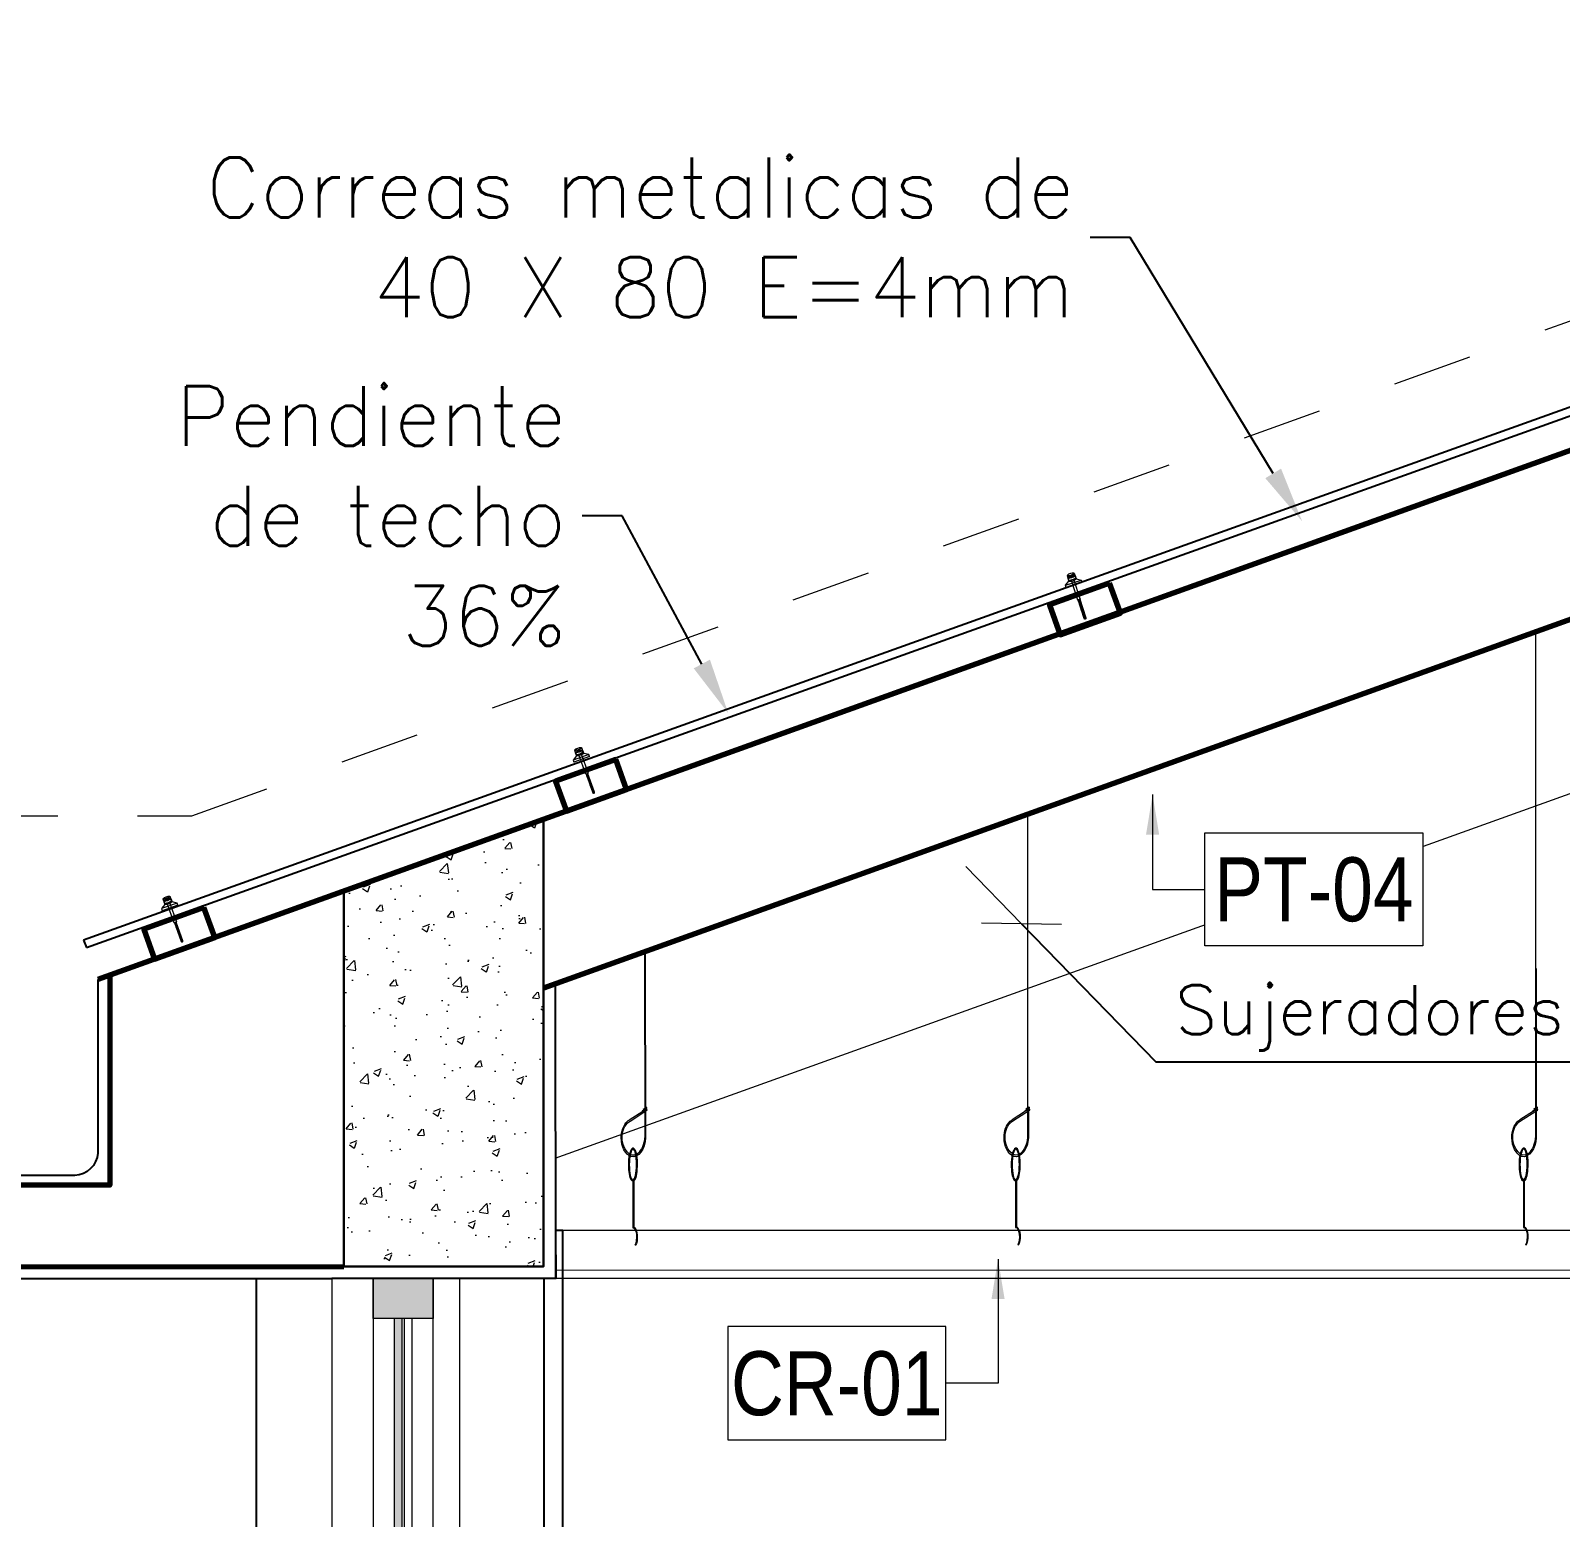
# Model space of a CAD drawing. Header units: millimetres. Extents: x -3570 to 5754, y -12788176 to 1214.
# Drawn here: x 3384.383 to 3386.298, y 1189.482 to 1191.343 of the extents above; entities that cross this region are included whole.
import ezdxf
from ezdxf import colors
from ezdxf.entities.mleader import LeaderData, LeaderLine
from ezdxf.enums import TextEntityAlignment as Align
from ezdxf.math import Vec2, Vec3

# ---------------------------------------------------------------- set-up
doc = ezdxf.new("R2010")
doc.units = ezdxf.units.MM
doc.linetypes.add('HIDDEN2', pattern=[4.7624999999999975, 3.174999999999998, -1.587499999999999])
doc.linetypes.add('TRAZOS1', pattern=[0.15000000000000002, 0.1, -0.05])
for name, color, linetype, lineweight in [('12. VENTANAS.', 142, 'Continuous', 15), ('31. LOSA Y TECHO EN CORTE.', 7, 'Continuous', 30), ('47. MOBILIARIOS.', 253, 'Continuous', 5), ('55. INDICADORES - TEXTO (SOLO MÓDULOS).', 45, 'Continuous', 5), ('arrandela', 105, 'Continuous', 9), ('COLUMNAS Y PLACAS', 255, 'Continuous', 70), ('COTAS', 7, 'Continuous', 0), ('PROYECCION', 1, 'HIDDEN2', 9), ('SGE_0.05', 8, 'Continuous', 0), ('SGE_COTAS-01', 1, 'Continuous', 9), ('SGE_MUROS BAJOS', 2, 'Continuous', 20), ('SGE_PUERTAS', 1, 'Continuous', 5), ('SGE_TEXTO-CHICOS-03', 3, 'Continuous', 9)]:
    doc.layers.add(name, color=color, linetype=linetype, lineweight=lineweight)
doc.layers.add('COTAS-INTER', color=7, linetype='Continuous')
doc.layers.add('PARA CORTES ARQ', color=251, linetype='Continuous')
doc.styles.add('ESC 1-50 C', font='arial.ttf', dxfattribs={"height": 0.075})
doc.styles.add('nemi', font='GOTHIC.TTF')
doc.styles.add('R80-50', font='romans.shx', dxfattribs={"width": 1.3, "height": 0.08})
doc.styles.add('ROMANS', font='romans.shx')
doc.styles.add('SIMPLEX 50', font='simplex.shx', dxfattribs={"width": 0.6, "height": 0.08})
doc.styles.add('TEXTOS 20', font='ARIALN.TTF', dxfattribs={"height": 0.08})
doc.dimstyles.new('1-50', dxfattribs={"dimtxt": 0.15, "dimasz": 0.07, "dimexe": 0.08, "dimexo": 0, "dimgap": 0.02, "dimtad": 1, "dimtoh": 1, "dimzin": 4, "dimdsep": 46, "dimtxsty": 'R80-50', "dimblk1": 'TICK1', "dimblk2": 'TICK1', "dimsah": 1, "dimcen": 0.09, "dimclrt": 3, "dimaunit": 1, "dimadec": 0, "dimazin": 0, "dimtfac": 1, "dimtix": 1, "dimtmove": 1, "dimatfit": 1, "dimldrblk": 'TICK1', "dimfxl": 0.6, "dimfxlon": 1, "dimtolj": 1, "dimtzin": 0, "dimarcsym": 0})
doc.dimstyles.new('COTA NEMI', dxfattribs={"dimscale": 0, "dimtxt": 0.1, "dimasz": 0.05, "dimexe": 0.04, "dimexo": 0.1, "dimgap": 0.022, "dimtad": 2, "dimtih": 1, "dimtoh": 1, "dimzin": 5, "dimdsep": 46, "dimtxsty": 'nemi', "dimblk": 'ARCHTICK', "dimcen": 0, "dimdle": 0.03, "dimclrd": 1, "dimclre": 1, "dimclrt": 256, "dimaunit": 1, "dimazin": 0, "dimtfac": 1, "dimtix": 1, "dimtmove": 0, "dimatfit": 3, "dimldrblk": 'ARCHTICK', "dimfxl": 0.05, "dimfxlon": 1, "dimtolj": 1, "dimtzin": 0, "dimlwd": -1, "dimlwe": -1, "dimarcsym": 0})
doc.dimstyles.new('ESC G 1.50', dxfattribs={"dimtxt": 0.08, "dimasz": 0.08, "dimexe": 0.08, "dimexo": 0.05, "dimgap": 0.02, "dimtad": 2, "dimtih": 1, "dimtoh": 1, "dimzin": 1, "dimdsep": 46, "dimtxsty": 'SIMPLEX 50', "dimblk": 'ARCHTICK', "dimcen": 0, "dimdle": 0.06, "dimclrd": 256, "dimclre": 256, "dimclrt": 256, "dimadec": 0, "dimazin": 0, "dimtfac": 1, "dimtix": 1, "dimtmove": 2, "dimatfit": 3, "dimfxl": 0.5, "dimfxlon": 1, "dimlwd": -1, "dimlwe": -1, "dimarcsym": 0})

# ---------------------------------------------------------------- blocks, each defined once
blk = doc.blocks.new('_ArchTick')
at = {"color": 0, "linetype": 'Continuous', "const_width": 0.15}
blk.add_lwpolyline([(-0.5, -0.5), (0.5, 0.5)], dxfattribs=at)
blk = doc.blocks.new('*D446')
at = {"layer": 'COTAS', "color": 1, "transparency": 16777216}
blk.add_line((3383.058668516909, 1191.096688432056), (3383.058668516909, 1186.901336916768), dxfattribs=at)
at = {"layer": 'Defpoints', "color": 0, "lineweight": 30, "transparency": 16777216}
for p in [(3386.957382411981, 1191.066688432056, -24926854.24738498), (3383.058668516909, 1186.931336916768), (3383.361257231742, 1186.931336916768, -24926854.24738497)]:
    blk.add_point(p, dxfattribs=at)
at = {"layer": 'COTAS', "color": 1, "transparency": 16777216, "xscale": 0.05, "yscale": 0.05, "zscale": 0.05}
for p, rotation in [((3383.058668516909, 1191.066688432056), 90), ((3383.058668516909, 1186.931336916768), 270)]:
    blk.add_blockref('_ArchTick', p, dxfattribs=dict(at, rotation=rotation))
at = {"layer": 'COTAS', "transparency": 16777216, "insert": (3382.905295301408, 1188.999012674411), "char_height": 0.1, "attachment_point": 5, "style": 'nemi'}
blk.add_mtext('\\A1;4.14', dxfattribs=at)
blk = doc.blocks.new('*U303')
blk.add_wipeout([(0.07500000000004542, 0.7499999923698226), (0, 0.7499999923698226), (0, 0), (0.07500000000004542, 0)])
at = {"layer": '12. VENTANAS.'}
h = blk.add_hatch(color=251, dxfattribs=at)
h.dxf.hatch_style = 1
h.paths.add_polyline_path([(0, 0.6999999923700955), (0, 0.7499999923698226), (0.07500000000004547, 0.7499999923698226), (0.07500000000004547, 0.6999999923700955)])
at = {"layer": '12. VENTANAS.', "lineweight": 0}
h = blk.add_hatch(color=156, dxfattribs=at)
h.dxf.hatch_style = 1
h.paths.add_polyline_path([(0.02625000208604433, 0.6999999923700955), (0.02625000208604433, 0.04999999999984084), (0.03624999999988177, 0.04999999999984084), (0.03624999999988176, 0.6999999923700955)])
at = {"layer": '12. VENTANAS.'}
h = blk.add_hatch(color=251, dxfattribs=at)
h.dxf.hatch_style = 1
h.paths.add_polyline_path([(0, 0), (0, 0.04999999999984084), (0.07500000000004547, 0.04999999999984084), (0.07500000000004547, 0)])
at = {"layer": '12. VENTANAS.', "color": 252, "linetype": 'Continuous', "lineweight": 9}
blk.add_lwpolyline([(0.07500000000004547, 0.04999999999984084), (0.07500000000004547, 0.7499999923698226), (0, 0.7499999923698226), (0, 0.04999999999984084)], close=True, dxfattribs=at)
at = {"layer": '12. VENTANAS.', "color": 8, "linetype": 'Continuous', "lineweight": 13}
for points in [[(0, 0.6999999923700955), (0, 0.7499999923698226), (0.07500000000004547, 0.7499999923698226), (0.07500000000004547, 0.6999999923700955)], [(0, 0), (0, 0.04999999999984084), (0.07500000000004547, 0.04999999999984084), (0.07500000000004547, 0)]]:
    blk.add_lwpolyline(points, close=True, dxfattribs=at)
at = {"layer": '12. VENTANAS.', "color": 150, "lineweight": 5, "ltscale": 0.5}
for points in [[(0.02625000208604433, 0.6999999923700955), (0.02625000208604433, 0.04999999999984084), (0.03624999999988177, 0.04999999999984084), (0.03624999999988176, 0.6999999923700955), (0.02625000208604433, 0.6999999923700955)], [(0.03874999999993633, 0.6999999923700955), (0.03874999999993634, 0.04999999999984084), (0.04874999791377377, 0.04999999999984084), (0.04874999791377376, 0.6999999923700955), (0.03874999999993633, 0.6999999923700955)]]:
    blk.add_lwpolyline(points, dxfattribs=at)
blk = doc.blocks.new('TICK1')
at = {"layer": 'COTAS', "color": 4, "ltscale": 0.5}
blk.add_line((-0.3535533905932766, -0.3535533905932766), (0.3535533905932766, 0.3535533905932766), dxfattribs=at)
at = {"layer": 'COTAS', "ltscale": 0.5}
blk.add_line((-0.9999999999999716, 0), (0.9999999999999716, 0), dxfattribs=at)
blk = doc.blocks.new('*D487')
at = {"layer": 'COTAS-INTER', "color": 1, "transparency": 16777216}
blk.add_line((3383.738118302816, 1189.001337276711), (3383.738118302816, 1189.811337276711), dxfattribs=at)
at = {"layer": 'Defpoints', "color": 0, "lineweight": 30, "transparency": 16777216}
for p in [(3383.738118302816, 1189.781337276711), (3384.366027583755, 1189.781337276711, -99722347.54729809), (3385.166027590996, 1189.031337276711, -99722347.54729809)]:
    blk.add_point(p, dxfattribs=at)
at = {"layer": 'COTAS-INTER', "color": 1, "transparency": 16777216, "xscale": 0.05, "yscale": 0.05, "zscale": 0.05}
for p, rotation in [((3383.738118302816, 1189.781337276711), 90), ((3383.738118302816, 1189.031337276711), 270)]:
    blk.add_blockref('_ArchTick', p, dxfattribs=dict(at, rotation=rotation))
at = {"layer": 'COTAS-INTER', "transparency": 16777216, "insert": (3383.629102667193, 1189.40633727671), "char_height": 0.1, "attachment_point": 5, "style": 'nemi'}
blk.add_mtext('\\A1;.75', dxfattribs=at)
blk = doc.blocks.new('*D489')
at = {"layer": 'COTAS-INTER', "color": 1, "transparency": 16777216}
blk.add_line((3383.738118302817, 1190.151337276711), (3383.738118302817, 1191.096688432056), dxfattribs=at)
at = {"layer": 'Defpoints', "color": 0, "lineweight": 30, "transparency": 16777216}
for p in [(3383.738118302817, 1191.066688432056), (3386.957382411981, 1191.066688432056, -99722248.43308614), (3384.366027583755, 1190.181337276711, -99722347.54729809)]:
    blk.add_point(p, dxfattribs=at)
at = {"layer": 'COTAS-INTER', "color": 1, "transparency": 16777216, "xscale": 0.05, "yscale": 0.05, "zscale": 0.05}
for p, rotation in [((3383.738118302817, 1191.066688432056), 90), ((3383.738118302817, 1190.181337276711), 270)]:
    blk.add_blockref('_ArchTick', p, dxfattribs=dict(at, rotation=rotation))
at = {"layer": 'COTAS-INTER', "transparency": 16777216, "insert": (3383.630428296019, 1190.624012854382), "char_height": 0.1, "attachment_point": 5, "style": 'nemi'}
blk.add_mtext('\\A1;.89', dxfattribs=at)
blk = doc.blocks.new('clavito')
at = {"layer": 'arrandela'}
blk.add_hatch(color=256, dxfattribs=at).paths.add_polyline_path([(-0.0095250000000743, 0.0211559575057052, 0.2250057472783173), (0.0095249999999038, 0.0211559575057052, 0.2250057472783173)])
h = blk.add_hatch(dxfattribs=at)
h.set_pattern_fill('ANSI31', color=256, scale=0.0005, style=0)
h.set_pattern_definition([(45, (960.8090149785088, -308.7578552564091), (-0.0011225320151336, 0.0011225320151336), [])])
edge = h.paths.add_edge_path()
edge.add_arc((0.0027780464824616, -0.03832006763340701), 0.0003968750000638002, 269.9999999959, 359.99999999590085, ccw=False)
edge.add_line((0.0027780464824332, -0.0387169426334708), (0.0027781249997929, -0.038716942625797))
edge.add_arc((0.002778124999821298, -0.0391138176258039), 0.0003968750000068952, 90.00000000409972, 180.0000000041002)
edge.add_line((0.0023812499998144, -0.0391138176258323), (0.0023812499998144, -0.0881606926255359))
edge.add_arc((-2.80629252474851e-13, -0.08816069262565307), 0.002381250000095029, -90.00000000008589, 2.8192062018206343e-09, ccw=False)
edge.add_arc((-7.456188444443512e-14, -0.08816069262566728), 0.002381250000080826, 179.9999999995723, 270.00000000042735, ccw=False)
edge.add_line((-0.0023812499998144, -0.0881606926255359), (-0.0023812499998144, -0.0391138176258323))
edge.add_arc((-0.002778124999878148, -0.03911381762586075), 0.0003968750000637481, 4.107172973828605e-09, 90.00000000410755)
edge.add_line((-0.0027781249999066, -0.038716942625797), (-0.0027780464825469, -0.0387169426334708))
edge.add_arc((-0.00277804648251845, -0.03832006763346386), 0.0003968750000069438, 179.9999999958918, 269.9999999958927, ccw=False)
edge.add_arc((0, -0.02581913314365989), 0.01289780948602747, 255.7496186466759, 284.2503813533241)
for points in [[(-0.0207795361508829, 0), (-0.0207795361508829, 0.0053423679104867), (-0.0095249999999965, 0.0122301513141565)], [(-0.0207795361508829, 0.0053423679104867), (0.0207795361508829, 0.0053423679104867)], [(-0.0207795361508829, 0), (0.0207795361508829, 0)], [(-0.0095250008951666, 0.0276047962588564), (-0.0095249999999965, 0.0152662706692013)], [(-0.0095250008951666, 0.0211559570814188), (-0.0095249999999965, 0.0122301513141565)], [(-0.0031749999999988, 0.0131080573742111), (-0.0031749999999988, -0.0383200676332649)], [(0.0031749999999988, -0.0383200676334354), (0.0031749999999988, 0.0131080573742111)], [(0.0095249999998828, 0.0276047966831357), (0.0095249999998828, 0.0152662706692013)], [(0.0095249999998828, 0.0211559575056981), (0.0095249999998828, 0.0122301513141565)], [(0.0095249999998828, 0.0122301513141565), (0.0207795361508829, 0.0053423679104867), (0.0207795361508829, 0)]]:
    blk.add_lwpolyline(points, dxfattribs=at)
blk.add_lwpolyline([(-0.0095249999999965, 0.0194580573742656), (0.0095249999998828, 0.0194580573742656), (0.0095249999998828, 0.0131080573742679), (-0.0095249999999965, 0.0131080573742679)], close=True, dxfattribs=at)
blk.add_lwpolyline([(0.0031749214825254, -0.0383200676334354, -0.4142135623730951), (0.0027780464824332, -0.0387169426334708), (0.0027781249997929, -0.038716942625797, 0.4142135623730951), (0.0023812499998144, -0.0391138176258323), (0.0023812499998144, -0.0881606926255359), (0.0023812499998144, -0.0881606926255359, -0.4142135623879471), (-2.842e-13, -0.0905419426257481), (-5.68e-14, -0.0905419426257481, -0.4142135623774649), (-0.0023812500001554, -0.0881606926256495), (-0.0023812499998144, -0.0881606926255359), (-0.0023812499998144, -0.0391138176258323, 0.4142135623730951), (-0.0027781249999066, -0.038716942625797), (-0.0027780464825469, -0.0387169426334708, -0.4142135623730951), (-0.0031749214825254, -0.0383200676334354, 0.125003090135091)], format="xyb", close=True, dxfattribs=at)
for centre, radius, start, end in [((-8.53e-14, 0.0075102605439881), 0.0222377158819782, 64.63860616213516, 115.3613938378648), ((-8.53e-14, 0.0476993328222974), 0.0222377158819782, 244.6386061621352, 295.3613938378648), ((-8.53e-14, 0.0476993328222974), 0.0230440762682989, 245.5852810180032, 294.4147167139131), ((-8.53e-14, 0.0010614213665505), 0.0222377158819782, 64.63860616213516, 115.3613938378648), ((-8.53e-14, 0.0412504936448599), 0.0222377158819782, 244.6386061621352, 295.3613938378648), ((-8.53e-14, 0.0442866129998976), 0.0305435082135404, 251.829230748045, 288.170769251955), ((-8.53e-14, 0.0412504936448599), 0.0305435082135404, 251.829230748045, 288.170769251955)]:
    blk.add_arc(centre, radius, start, end, dxfattribs=at)
blk = doc.blocks.new('*U323')
blk.add_wipeout([(-0.3912198090622788, -0.15874696633467117), (-0.39121980906254994, -0.30055488955790916), (-0.11839021054620402, -0.300554889558168), (-0.11839021054593345, -0.1587469663349309)]).dxf.layer = '55. INDICADORES - TEXTO (SOLO MÓDULOS).'
at = {"layer": '55. INDICADORES - TEXTO (SOLO MÓDULOS).'}
blk.add_lwpolyline([(-0.391219809062477, -0.3005548895580432), (-0.1183902105458401, -0.3005548895582706), (-0.1183902105458401, -0.1587469663350021), (-0.3912198090620223, -0.1587469663347747)], close=True, dxfattribs=at)
at = {"layer": '55. INDICADORES - TEXTO (SOLO MÓDULOS).', "style": 'TEXTOS 20'}
blk.add_attdef('ITEM', text='', height=0.08, dxfattribs=at).set_placement((-0.2548050098043859, -0.2296509279465226), align=Align.MIDDLE_CENTER)
at = {"layer": '55. INDICADORES - TEXTO (SOLO MÓDULOS).'}
blk.add_leader([(-0.0529284598877254, -0.07437012584951852), (-0.0529284598877254, -0.2296502700437692), (-0.1183902105458401, -0.2296571425374623)], dimstyle='ESC G 1.50', override={"dimasz": 0.05}, dxfattribs=at)
blk = doc.blocks.new('*U306')
blk.add_wipeout([(-0.3912198090622788, -0.15874696633467117), (-0.39121980906254994, -0.30055488955790916), (-0.11839021054620402, -0.300554889558168), (-0.11839021054593345, -0.1587469663349309)]).dxf.layer = '55. INDICADORES - TEXTO (SOLO MÓDULOS).'
at = {"layer": '55. INDICADORES - TEXTO (SOLO MÓDULOS).'}
blk.add_lwpolyline([(-0.391219809062477, -0.3005548895580432), (-0.1183902105458401, -0.3005548895582706), (-0.1183902105458401, -0.1587469663350021), (-0.3912198090620223, -0.1587469663347747)], close=True, dxfattribs=at)
at = {"layer": '55. INDICADORES - TEXTO (SOLO MÓDULOS).', "style": 'TEXTOS 20'}
blk.add_attdef('ITEM', text='', height=0.08, dxfattribs=at).set_placement((-0.2548050098043859, -0.2296509279465226), align=Align.MIDDLE_CENTER)
at = {"layer": '55. INDICADORES - TEXTO (SOLO MÓDULOS).'}
blk.add_leader([(-0.0529284598877254, -0.1111579184646408), (-0.0529284598877254, -0.2296502700437692), (-0.1183902105458401, -0.2296571425374623)], dimstyle='ESC G 1.50', override={"dimasz": 0.05}, dxfattribs=at)

msp = doc.modelspace()

# ---------------------------------------------------------------- hatches: boundary and pattern name
at = {"layer": '31. LOSA Y TECHO EN CORTE.', "lineweight": 0, "true_color": 0x939598}
h = msp.add_hatch(dxfattribs=at)
h.set_pattern_fill('AR-CONC', color=252, scale=0.00049, angle=-2.111888308491775e-12)
h.set_pattern_definition([(49.99999999999788, (1885.325946152015, -1205.801539704944), (0.08927048780804167, -0.007810151914065803), [0.0093345, -0.1026795]), (354.9999999999979, (1885.325946152015, -1205.801539704944), (-0.01726927649823153, 0.09361785416712785), [0.00746759999999996, -0.08214388624329937]), (100.4514446999979, (1885.333385335445, -1205.80219054916), (0.07200121107427626, 0.08580769843697295), [0.007933104311999922, -0.08726421985399938]), (46.18419999999789, (1885.325946152015, -1205.776647704944), (0.1328287300371429, -0.0206007406870412), [0.01400175, -0.15401925]), (96.63555760999787, (1885.337015203015, -1205.778364419944), (0.1163280256852409, 0.1212388010528792), [0.0118996613386, -0.1308964479984]), (351.184151169998, (1885.325946152015, -1205.776647704944), (0.1163280256918432, 0.1212388010469067), [0.0112013838643, -0.1232152686408]), (20.99999999999788, (1885.338392152015, -1205.782870704944), (0.07429105172187307, -0.05010994711167566), [0.0093345, -0.1026795]), (325.999999999998, (1885.338392152015, -1205.782870704944), (0.03028299389035039, 0.09025210339993532), [0.0074676, -0.0821436]), (71.45144499999789, (1885.344583072989, -1205.787046533896), (0.1045740454465724, 0.04014215675408972), [0.00793310431199992, -0.08726406942399935]), (37.49999999999789, (1885.325946152015, -1205.801539704944), (0.001513415592791517, 0.04143196904784496), [0, -0.08114792, 0, -0.0833882, 0, -0.08245475]), (7.499999999997886, (1885.325946152015, -1205.801539704944), (0.03274163463005163, 0.04908848166087735), [0, -0.04754372, 0, -0.07928102, 0, -0.03142615]), (327.4999999999979, (1885.298191572015, -1205.801539704944), (0.06643939163176689, -0.002807084556412436), [0, -0.031115, 0, -0.09707879999999999, 0, -0.1288161]), (317.4999999999978, (1885.285745572015, -1205.801539704944), (0.0725832988791493, 0.01245898060633051), [0, -0.0404495, 0, -0.06447028, 0, -0.09147809999999999])])
h.paths.add_polyline_path([(3385.025216721949, 1189.796325160018), (3384.775202369827, 1189.796325160018), (3384.775202433887, 1190.266081706139), (3385.025216726583, 1190.35589658787)])

# ---------------------------------------------------------------- linework, layer by layer
at = {"color": 18, "true_color": 0x000000}
msp.add_line((3384.157304817658, 1189.781088090211, 472.2090156376362), (3384.760256622192, 1189.78132515444), dxfattribs=at)
at = {"color": 251, "true_color": 0x636466}
msp.add_line((3384.66548687038, 1189.781287893554, 74.22008007734314), (3384.665494378412, 1186.967676230556), dxfattribs=at)
msp.add_lwpolyline([(3384.449719845009, 1190.205011470331), (3384.453123333436, 1190.195517205322)], dxfattribs=at)
at = {"color": 18, "true_color": 0x000000}
for points in [[(3384.467456448216, 1190.155527349621), (3384.467456448216, 1189.9384236197)], [(3384.438646997471, 1189.910221243849), (3384.34616139969, 1189.910221243849)]]:
    msp.add_lwpolyline(points, dxfattribs=at)
msp.add_lwpolyline([(3384.467456448216, 1189.9384236197, -0.3803412565860456), (3384.438646997471, 1189.910221243849), (3384.348975854768, 1189.910221243849, -0.4102471357392903), (3384.317392916473, 1189.93860221374), (3384.31740419858, 1189.942414009137)], format="xyb", dxfattribs=at)
at = {"color": 251, "true_color": 0x636466}
msp.add_lwpolyline([(3385.025731903171, 1188.441337036545), (3385.049661903179, 1188.441337036545), (3385.049662843123, 1189.841576560432), (3385.040510888302, 1189.841576703023), (3385.040614142183, 1189.781325159968), (3385.025731904371, 1189.781325159968)], close=True, dxfattribs=at)
at = {"layer": 'COLUMNAS Y PLACAS', "color": 9, "true_color": 0xc7c8ca}
msp.add_line((3384.172304817661, 1189.796088139425, 118.0522539019585), (3384.775202369827, 1189.796325160018), dxfattribs=at)
for points in [[(3385.733832483994, 1190.651556636864), (3385.658534498687, 1190.624534175679), (3385.672045729279, 1190.586885183025), (3385.747343714588, 1190.61390764421), (3385.733832483994, 1190.651556636864)], [(3385.115760064984, 1190.43089852755), (3385.040462079676, 1190.403876066365), (3385.053973310268, 1190.366227073711), (3385.129271295577, 1190.393249534896), (3385.115760064984, 1190.43089852755)], [(3384.600281696999, 1190.245718600193), (3384.524983711691, 1190.218696139008), (3384.538494942283, 1190.181047146354), (3384.613792927591, 1190.208069607539), (3384.600281696999, 1190.245718600193)], [(3384.482456448216, 1190.161519567095), (3384.482456448216, 1189.897994165809), (3384.302465237971, 1189.897994165809), (3384.302304820238, 1190.183899025814)]]:
    msp.add_lwpolyline(points, dxfattribs=at)
at = {"layer": 'COTAS', "color": 9, "true_color": 0xc7c8ca}
for p, q in [((3384.760599794754, 1189.031337276711), (3384.760599857678, 1189.781337271131)), ((3384.92059980235, 1189.031337276711), (3384.920599787406, 1189.781337274319))]:
    msp.add_line(p, q, dxfattribs=at)
for points in [[(3385.040051861773, 1189.93216546677), (3386.566901709055, 1190.480669461052)], [(3385.02506598118, 1189.869268948925), (3385.025216721949, 1189.869328737992)], [(3385.025463401414, 1189.869281065618), (3385.025614142183, 1189.869340854684)]]:
    msp.add_lwpolyline(points, dxfattribs=at)
at = {"layer": 'PARA CORTES ARQ', "color": 1, "lineweight": 30}
msp.add_lwpolyline([(3385.025216721949, 1190.355896586019), (3385.025216721949, 1189.796325160018), (3384.775202369827, 1189.796325160018), (3384.775202433887, 1190.266081706139)], close=True, dxfattribs=at)
at = {"layer": 'PROYECCION', "linetype": 'TRAZOS1'}
msp.add_lwpolyline([(3384.317304817658, 1190.360221243849), (3384.584992624877, 1190.360221243849)], dxfattribs=at)
at = {"layer": 'SGE_0.05', "lineweight": 0}
for points in [[(3385.025216721949, 1189.841564818429), (3385.025113467668, 1189.841564820038)], [(3385.025614142183, 1189.841576935121), (3385.025510887902, 1189.84157693673)], [(3386.686354187404, 1189.841551060038), (3385.040510888302, 1189.841576703023)]]:
    msp.add_lwpolyline(points, dxfattribs=at)
at = {"layer": 'SGE_MUROS BAJOS'}
for points in [[(3386.686354407937, 1189.791380224494), (3385.040596524132, 1189.791615837336)], [(3386.686354407138, 1189.781337651547), (3385.025614137729, 1189.781339874879)]]:
    msp.add_lwpolyline(points, dxfattribs=at)
at = {"layer": 'SGE_PUERTAS', "transparency": 16777216}
for p, q in [((3386.266760040873, 1190.590531785345), (3386.266760040873, 1189.957557188311)), ((3385.631120069172, 1190.362185125048), (3385.631120069172, 1189.957557188311)), ((3385.151784053136, 1190.189988939636), (3385.151961388186, 1189.957328954425)), ((3385.152383923405, 1190.190204436424), (3385.153085444777, 1189.957328954425)), ((3386.267884097465, 1190.169148013988), (3386.267884097464, 1189.957557188311)), ((3385.154116288963, 1189.992871511995), (3385.149597513637, 1189.990371189797)), ((3385.154098148629, 1189.995436194755), (3385.149771772565, 1189.992922270738)), ((3385.633274969948, 1189.993099745881), (3385.628756194622, 1189.990599423683)), ((3385.633256829614, 1189.995664428641), (3385.62893045355, 1189.993150504624)), ((3385.632244125763, 1189.995075977592), (3385.632244125763, 1189.957557188311)), ((3386.268914941649, 1189.993099745881), (3386.264396166323, 1189.990599423683)), ((3386.268896801315, 1189.995664428641), (3386.264570425252, 1189.993150504624)), ((3385.149597513637, 1189.990371189797), (3385.132715502345, 1189.979717253196)), ((3385.133565207991, 1189.978305322038), (3385.154568734039, 1189.991868845852)), ((3385.628756194622, 1189.990599423683), (3385.61187418333, 1189.979945487082)), ((3385.612723888976, 1189.978533555924), (3385.633727415024, 1189.992097079738)), ((3386.264396166323, 1189.990599423683), (3386.247514155031, 1189.979945487082)), ((3386.248363860677, 1189.978533555924), (3386.269367386725, 1189.992097079738)), ((3385.137044946023, 1189.903503512146), (3385.137044946023, 1189.844923295268)), ((3385.138169002614, 1189.903698975216), (3385.138169002614, 1189.846052149451)), ((3385.616203627008, 1189.903731746032), (3385.616203627008, 1189.845151529153)), ((3385.617327683599, 1189.903927209102), (3385.617327683599, 1189.846280383337)), ((3386.251843598709, 1189.903731746032), (3386.251843598709, 1189.845151529153)), ((3386.2529676553, 1189.903927209102), (3386.2529676553, 1189.846280383337))]:
    msp.add_line(p, q, dxfattribs=at)
for centre, radius, start, end in [((3385.096084807514, 1190.093591493072), 0.115149729127869, 297.3939348561354, 300.2953383274551), ((3385.153964826627, 1189.994791539073), 0.0006582975807735705, 288.429352172787, 78.31532162076205), ((3385.154383461445, 1189.992388657259), 0.0005518422165999402, 289.6172222947025, 118.9565690336109), ((3385.575243488499, 1190.093819726958), 0.115149729127869, 297.3939348561354, 300.2953383274551), ((3385.633123507612, 1189.995019772959), 0.0006582975807735705, 288.429352172787, 78.31532162076205), ((3385.63354214243, 1189.992616891145), 0.0005518422165999402, 289.6172222947025, 118.9565690336109), ((3386.2108834602, 1190.093819726958), 0.115149729127869, 297.3939348561354, 300.2953383274551), ((3386.268763479314, 1189.995019772959), 0.0006582975807735705, 288.429352172787, 78.31532162076205), ((3386.269182114132, 1189.992616891145), 0.0005518422165999402, 289.6172222947025, 118.9565690336109), ((3385.149326971454, 1189.990860134519), 0.0005588023029772991, 117.8565400178549, 298.9565690354596), ((3385.628485652439, 1189.991088368404), 0.0005588023029772991, 117.8565400178549, 298.9565690354596), ((3386.26412562414, 1189.991088368404), 0.0005588023029772991, 117.8565400178549, 298.9565690354596)]:
    msp.add_arc(centre, radius, start, end, dxfattribs=at)
at = {"layer": 'SGE_PUERTAS', "transparency": 16777216, "extrusion": (-5.901106489953299e-21, 7.797997070659904e-20, -1)}
for centre in [(3385.137231634293, 1189.923850041048), (3385.616390315278, 1189.924078274934), (3386.25203028698, 1189.924078274934)]:
    msp.add_ellipse(centre, major_axis=(-0.0001763749955096441, -0.01922251962339084), ratio=0.2356936839576069, dxfattribs=at)
at = {"layer": 'SGE_PUERTAS', "transparency": 16777216, "extrusion": (-5.9011064899533e-21, 7.797997070659905e-20, -1)}
for centre in [(3385.137194669609, 1189.832911304795), (3385.616353350594, 1189.833139538681), (3386.251993322296, 1189.833139538681)]:
    msp.add_ellipse(centre, major_axis=(-0.0001102106087628158, -0.01201148486795133), ratio=0.3771912061491125, start_param=3.087968632994652, end_param=5.685395998985147, dxfattribs=at)
at = {"layer": 'SGE_PUERTAS', "transparency": 16777216}
for points, knots in [([(3385.151918700261, 1189.957352691058, 1.490116119384766e-08), (3385.15174692354, 1189.949219957945, 1.490116119384766e-08), (3385.147478137247, 1189.941863754906, 1.490116119384766e-08), (3385.134879179577, 1189.92954409285, 1.490116119384766e-08), (3385.122298128626, 1189.94427665141, 1.490116119384766e-08), (3385.124667006177, 1189.969091158998, 1.490116119384766e-08), (3385.128709676519, 1189.975833546007, 1.490116119384766e-08), (3385.133565207991, 1189.978305322038, 1.490116119384766e-08)], [1.572153885731794, 1.572153885731794, 1.572153885731794, 1.572153885731794, 2.667816298570292, 2.667816298570292, 4.859141124247289, 4.859141124247289, 5.990267689128537, 5.990267689128537, 5.990267689128537, 5.990267689128537]), ([(3385.153042506203, 1189.957328954425, 1.490116119384766e-08), (3385.152756869897, 1189.943805562964, 1.490116119384766e-08), (3385.143944026697, 1189.931133746494, 1.490116119384766e-08), (3385.127702952985, 1189.936123763334, 1.490116119384766e-08), (3385.12257813872, 1189.946535277365, 1.490116119384766e-08), (3385.12257813872, 1189.957328954425, 1.490116119384766e-08), (3385.12257813872, 1189.965537481463, 1.490116119384766e-08), (3385.12542145626, 1189.97362144552, 1.490116119384766e-08), (3385.130902391278, 1189.978666740766, 1.490116119384766e-08), (3385.131795086018, 1189.97927340227, 1.490116119384766e-08), (3385.132715502345, 1189.979717253196, 1.490116119384766e-08)], [1.572153885731794, 1.572153885731794, 1.572153885731794, 1.572153885731794, 3.330309054960072, 3.330309054960072, 4.71238898038469, 4.71238898038469, 4.71238898038469, 5.763452521923622, 5.763452521923622, 5.956190764374948, 5.956190764374948, 5.956190764374948, 5.956190764374948]), ([(3385.631077381247, 1189.957580924943), (3385.630905604526, 1189.949448191831), (3385.626636818232, 1189.942091988791), (3385.614037860562, 1189.929772326736), (3385.601456809612, 1189.944504885296), (3385.603825687162, 1189.969319392884), (3385.607868357504, 1189.976061779893), (3385.612723888976, 1189.978533555924)], [1.572153885731794, 1.572153885731794, 1.572153885731794, 1.572153885731794, 2.667816298570292, 2.667816298570292, 4.859141124247289, 4.859141124247289, 5.990267689128537, 5.990267689128537, 5.990267689128537, 5.990267689128537]), ([(3385.632201187188, 1189.957557188311), (3385.631915550882, 1189.94403379685), (3385.623102707682, 1189.93136198038), (3385.60686163397, 1189.93635199722), (3385.601736819705, 1189.94676351125), (3385.601736819705, 1189.957557188311), (3385.601736819705, 1189.965765715349), (3385.604580137245, 1189.973849679406), (3385.610061072263, 1189.978894974651), (3385.610953767003, 1189.979501636156), (3385.61187418333, 1189.979945487082)], [1.572153885731794, 1.572153885731794, 1.572153885731794, 1.572153885731794, 3.330309054960072, 3.330309054960072, 4.71238898038469, 4.71238898038469, 4.71238898038469, 5.763452521923622, 5.763452521923622, 5.956190764374948, 5.956190764374948, 5.956190764374948, 5.956190764374948]), ([(3386.266717352948, 1189.957580924943), (3386.266545576227, 1189.949448191831), (3386.262276789934, 1189.942091988791), (3386.249677832264, 1189.929772326736), (3386.237096781313, 1189.944504885296), (3386.239465658864, 1189.969319392884), (3386.243508329206, 1189.976061779893), (3386.248363860677, 1189.978533555924)], [1.572153885731794, 1.572153885731794, 1.572153885731794, 1.572153885731794, 2.667816298570292, 2.667816298570292, 4.859141124247289, 4.859141124247289, 5.990267689128537, 5.990267689128537, 5.990267689128537, 5.990267689128537]), ([(3386.267841158889, 1189.957557188311), (3386.267555522583, 1189.94403379685), (3386.258742679383, 1189.93136198038), (3386.242501605671, 1189.93635199722), (3386.237376791407, 1189.94676351125), (3386.237376791407, 1189.957557188311), (3386.237376791407, 1189.965765715349), (3386.240220108946, 1189.973849679406), (3386.245701043965, 1189.978894974651), (3386.246593738704, 1189.979501636156), (3386.247514155031, 1189.979945487082)], [1.572153885731794, 1.572153885731794, 1.572153885731794, 1.572153885731794, 3.330309054960072, 3.330309054960072, 4.71238898038469, 4.71238898038469, 4.71238898038469, 5.763452521923622, 5.763452521923622, 5.956190764374948, 5.956190764374948, 5.956190764374948, 5.956190764374948]), ([(3385.137044946023, 1189.903503512146), (3385.135159549449, 1189.903520811482), (3385.134209502139, 1189.905373872354), (3385.131792253416, 1189.912736528173), (3385.131178449872, 1189.922047399748), (3385.132691652676, 1189.939608545791), (3385.136040495485, 1189.947542656773), (3385.14247038447, 1189.938999889175), (3385.143423302276, 1189.92779423498), (3385.141986552109, 1189.910166704945), (3385.140991823922, 1189.903467297822), (3385.137044946023, 1189.903503512146)], [0, 0, 0, 0, 0.6082207294673171, 0.6082207294673171, 1.886297708096535, 1.886297708096535, 3.448118690796572, 3.448118690796572, 5.009939673496611, 5.009939673496611, 6.283185307179586, 6.283185307179586, 6.283185307179586, 6.283185307179586]), ([(3385.616203627008, 1189.903731746032), (3385.614318230434, 1189.903749045368), (3385.613368183124, 1189.90560210624), (3385.610950934401, 1189.912964762059), (3385.610337130857, 1189.922275633634), (3385.611850333661, 1189.939836779676), (3385.61519917647, 1189.947770890659), (3385.621629065455, 1189.939228123061), (3385.622581983261, 1189.928022468866), (3385.621145233094, 1189.910394938831), (3385.620150504908, 1189.903695531708), (3385.616203627008, 1189.903731746032)], [0, 0, 0, 0, 0.6082207294673171, 0.6082207294673171, 1.886297708096535, 1.886297708096535, 3.448118690796572, 3.448118690796572, 5.009939673496611, 5.009939673496611, 6.283185307179586, 6.283185307179586, 6.283185307179586, 6.283185307179586]), ([(3386.251843598709, 1189.903731746032), (3386.249958202136, 1189.903749045368), (3386.249008154826, 1189.90560210624), (3386.246590906103, 1189.912964762059), (3386.245977102559, 1189.922275633634), (3386.247490305363, 1189.939836779676), (3386.250839148172, 1189.947770890659), (3386.257269037156, 1189.939228123061), (3386.258221954962, 1189.928022468866), (3386.256785204796, 1189.910394938831), (3386.255790476609, 1189.903695531708), (3386.251843598709, 1189.903731746032)], [0, 0, 0, 0, 0.6082207294673171, 0.6082207294673171, 1.886297708096535, 1.886297708096535, 3.448118690796572, 3.448118690796572, 5.009939673496611, 5.009939673496611, 6.283185307179586, 6.283185307179586, 6.283185307179586, 6.283185307179586])]:
    msp.add_open_spline(points, degree=3, knots=knots, dxfattribs=at)
for points in [[(3385.138169002594, 1189.846052149459), (3385.143319884444, 1189.843941087426), (3385.144276008656, 1189.827815161124), (3385.140215756855, 1189.822553099324)], [(3385.138169010013, 1189.846052149459), (3385.143319891863, 1189.843941087426), (3385.144276016075, 1189.827815161124), (3385.140215764275, 1189.822553099324)], [(3385.138169010013, 1189.846052149459), (3385.143319891863, 1189.843941087426), (3385.144276016075, 1189.827815161124), (3385.140215764275, 1189.822553099324)], [(3385.138169010013, 1189.846052149459), (3385.143319891863, 1189.843941087426), (3385.144276016075, 1189.827815161124), (3385.140215764275, 1189.822553099324)], [(3385.617327683579, 1189.846280383345), (3385.622478565429, 1189.844169321312), (3385.623434689641, 1189.82804339501), (3385.619374437841, 1189.822781333209)], [(3386.25296765528, 1189.846280383345), (3386.258118537131, 1189.844169321312), (3386.259074661342, 1189.82804339501), (3386.255014409542, 1189.822781333209)]]:
    msp.add_open_spline(points, degree=3, dxfattribs=at)

# ---------------------------------------------------------------- block references
at = {"layer": 'arrandela'}
for p, xscale, yscale, zscale, rotation in [((3385.689431704785, 1190.649604327159), 0.5000000000000019, 0.5000000000000019, 0.5000000000000019, 18.07296168447943), ((3385.073155351964, 1190.431189068713), -0.5000000000000017, 0.5000000000000018, 0.5000000000000018, 19.74172381938714), ((3384.557956860118, 1190.245229267558), -0.5000000000000017, 0.5000000000000018, 0.5000000000000018, 19.74172381938714)]:
    msp.add_blockref('clavito', p, dxfattribs=dict(at, xscale=xscale, yscale=yscale, zscale=zscale, rotation=rotation))

# ---------------------------------------------------------------- texts
at = {"layer": 'SGE_TEXTO-CHICOS-03', "insert": (3386.059397642422, 1190.148673013988), "char_height": 0.061425, "attachment_point": 2, "style": 'ROMANS'}
msp.add_mtext('Sujeradores', dxfattribs=at)

# ---------------------------------------------------------------- dimensions: what is measured, and where the dimension line sits
at = {"layer": 'COTAS', "color": 9, "true_color": 0xc7c8ca}
dim = msp.add_linear_dim(base=(3383.058668516909, 1186.931336916768), p1=(3386.957382411979, 1191.066688432056, -24926854.24738498), p2=(3383.36125723174, 1186.931336916767, -24926854.24738497), angle=90, dimstyle='COTA NEMI', override={"dimscale": 1}, dxfattribs=at)
dim.commit()
dim.dimension.update_dxf_attribs({"geometry": '*D446', "text_midpoint": (3382.905295301408, 1188.999012674411)})
at = {"layer": 'COTAS-INTER'}
dim = msp.add_linear_dim(base=(3383.738118302817, 1191.066688432056), p1=(3384.366027583753, 1190.181337276711, -99722347.54729809), p2=(3386.957382411979, 1191.066688432056, -99722248.43308614), angle=90, dimstyle='COTA NEMI', override={"dimscale": 1, "dimtmove": 1}, dxfattribs=at)
dim.commit()
dim.dimension.update_dxf_attribs({"geometry": '*D489', "text_midpoint": (3383.630428296019, 1190.624012854382)})

# ---------------------------------------------------------------- leaders
at = {"layer": 'SGE_COTAS-01', "lineweight": 5}
msp.add_leader([(3385.623611221813, 1190.225192426758), (3385.791576874619, 1190.052525829891), (3386.372692085025, 1190.052525829891)], dimstyle='1-50', override={"dimasz": 0.1, "dimse1": 1}, dxfattribs=at)
at = {"layer": 'SGE_TEXTO-CHICOS-03'}
ml = msp.add_multileader_mtext('Standard', dxfattribs=at)
ml.set_content('{\\Fromans|c0;Correas metalicas de 40 X 80\\~E=4mm}', color=256, style='ESC 1-50 C')
ml.set_leader_properties()
ml.build(insert=Vec2(0, 0))
ml.multileader.update_dxf_attribs({"text_left_attachment_type": 2, "text_right_attachment_type": 2, "dogleg_length": 0.1, "arrow_head_size": 0.07})
ctx = ml.context
ctx.base_point, ctx.char_height, ctx.arrow_head_size, ctx.landing_gap_size, ctx.plane_origin, ctx.plane_x_axis, ctx.plane_y_axis = Vec3(3384.448277682263, 1191.084448568346, -99722446.66151002), 0.075, 0.07, 0.02, Vec3(3385.677883352753, 1190.845463994833, -99722446.66151002), Vec3(1, -6.831031307301728e-12), Vec3(6.831031307301728e-12, 1)
ctx.left_attachment, ctx.right_attachment, ctx.text_align_type = 2, 2, 2
notes = []
notes.append((ctx, [(1, (1, 1, 0), (3385.759706253692, 1191.084448568337, -99722446.66151002), (-1, 6.831031307301857e-12), 0.0499999999999887, [(0, [(3385.974865601179, 1190.729074377291, -99722446.66151002)], 0, [])])]))
ctx.mtext.insert, ctx.mtext.text_direction, ctx.mtext.rotation, ctx.mtext.width, ctx.mtext.alignment, ctx.mtext.flow_direction = Vec3(3385.689706253692, 1191.184448568337, -99722446.66151002), Vec3(1, -6.831031307301728e-12), 6.283185307172755, 1.247245931539334, 3, 5
ml = msp.add_multileader_mtext('Standard', dxfattribs=at)
ml.set_content('{\\Fromans|c0;Pendiente de techo 36%} ', color=256, style='ESC 1-50 C')
ml.set_leader_properties()
ml.build(insert=Vec2(0, 0))
ml.multileader.update_dxf_attribs({"text_left_attachment_type": 2, "text_right_attachment_type": 2, "dogleg_length": 0.1, "arrow_head_size": 0.07})
ctx = ml.context
ctx.base_point, ctx.char_height, ctx.arrow_head_size, ctx.landing_gap_size, ctx.plane_origin, ctx.plane_x_axis, ctx.plane_y_axis = Vec3(3384.515986279193, 1190.735880042094, -99722347.54729809), 0.075, 0.07, 0.02, Vec3(3385.042020521112, 1190.496895468586, -99722347.54729809), Vec3(1, -6.831031307301728e-12), Vec3(6.831031307301728e-12, 1)
ctx.left_attachment, ctx.right_attachment, ctx.text_align_type = 2, 2, 2
notes.append((ctx, [(1, (1, 1, 0), (3385.12384342205, 1190.73588004209, -99722347.54729809), (-1, 6.831031307301861e-12), 0.0499999999999887, [(0, [(3385.256582834621, 1190.488734371096, -99722347.54729809)], 0, [])])]))
ctx.mtext.insert, ctx.mtext.text_direction, ctx.mtext.rotation, ctx.mtext.width, ctx.mtext.alignment, ctx.mtext.flow_direction = Vec3(3385.053843422052, 1190.898380042091, -99722347.54729809), Vec3(1, -6.831031307301728e-12), 6.283185307172755, 0.6928482228179809, 3, 5
for ctx, leaders in notes:
    for number, flags, end, landing, length, lines in leaders:
        leader = LeaderData()
        leader.index, (leader.has_last_leader_line, leader.has_dogleg_vector, leader.attachment_direction) = number, flags
        leader.last_leader_point, leader.dogleg_vector, leader.dogleg_length = Vec3(end), Vec3(landing), length
        for number, points, colour, breaks in lines:
            line = LeaderLine()
            line.index, line.vertices, line.color, line.breaks = number, Vec3.list(points), colors.encode_raw_color(colour), breaks
            leader.lines.append(line)
        ctx.leaders.append(leader)

# ---------------------------------------------------------------- next in the draw order: block references
at = {"layer": '47. MOBILIARIOS.'}
msp.add_blockref('*U303', (3384.81230104992, 1189.031337276711), dxfattribs=at)
at = {"layer": '55. INDICADORES - TEXTO (SOLO MÓDULOS).'}
ref = msp.add_blockref('*U306', (3385.734743555082, 1190.498071716326), dxfattribs=dict(at, xscale=-1))
ref.add_attrib('ITEM', 'PT-04', dxfattribs={"height": 0.08, "style": 'TEXTOS 20'}).set_placement((3385.989548564887, 1190.268420788379, 22734564.8239255), align=Align.MIDDLE_CENTER)
ref = msp.add_blockref('*U323', (3385.647155528284, 1189.879878047914), dxfattribs=at)
ref.add_attrib('ITEM', 'CR-01', dxfattribs={"height": 0.08, "style": 'TEXTOS 20'}).set_placement((3385.39235051848, 1189.650227119967, -24474604.93625598), align=Align.MIDDLE_CENTER)

# ---------------------------------------------------------------- next in the draw order: linework, layer by layer
at = {"color": 251, "true_color": 0x636466}
for p, q in [((3386.554295694704, 1190.95934746191), (3384.449722238347, 1190.205004793949)), ((3384.453123099555, 1190.195516583178), (3386.554061923955, 1190.948657660084))]:
    msp.add_line(p, q, dxfattribs=at)
at = {"layer": 'COLUMNAS Y PLACAS', "color": 9, "true_color": 0xc7c8ca}
for p, q in [((3386.553260520448, 1190.904829494128), (3384.467456448216, 1190.155527349621)), ((3386.552066569231, 1190.693025013921), (3385.025216721949, 1190.14452101964))]:
    msp.add_line(p, q, dxfattribs=at)
at = {"layer": 'PARA CORTES ARQ', "color": 3}
msp.add_lwpolyline([(3385.039774136375, 1190.14975061047), (3385.040216721949, 1189.781325160018), (3384.760202437445, 1189.781325154438), (3384.760202437445, 1189.781325154438)], dxfattribs=at)
at = {"layer": 'PROYECCION', "linetype": 'TRAZOS1'}
msp.add_line((3384.584992624877, 1190.360221243849), (3386.54929371642, 1191.065773978247), dxfattribs=at)

# ---------------------------------------------------------------- next in the draw order: dimensions: what is measured, and where the dimension line sits
at = {"layer": 'COTAS-INTER'}
dim = msp.add_linear_dim(base=(3383.738118302816, 1189.781337276711), p1=(3385.166027590994, 1189.031337276711, -99722347.54729809), p2=(3384.366027583753, 1189.781337276711, -99722347.54729809), angle=90, dimstyle='COTA NEMI', override={"dimscale": 1, "dimtmove": 1}, dxfattribs=at)
dim.commit()
dim.dimension.update_dxf_attribs({"geometry": '*D487', "text_midpoint": (3383.629102667193, 1189.40633727671)})

doc.saveas('drawing.dxf')
